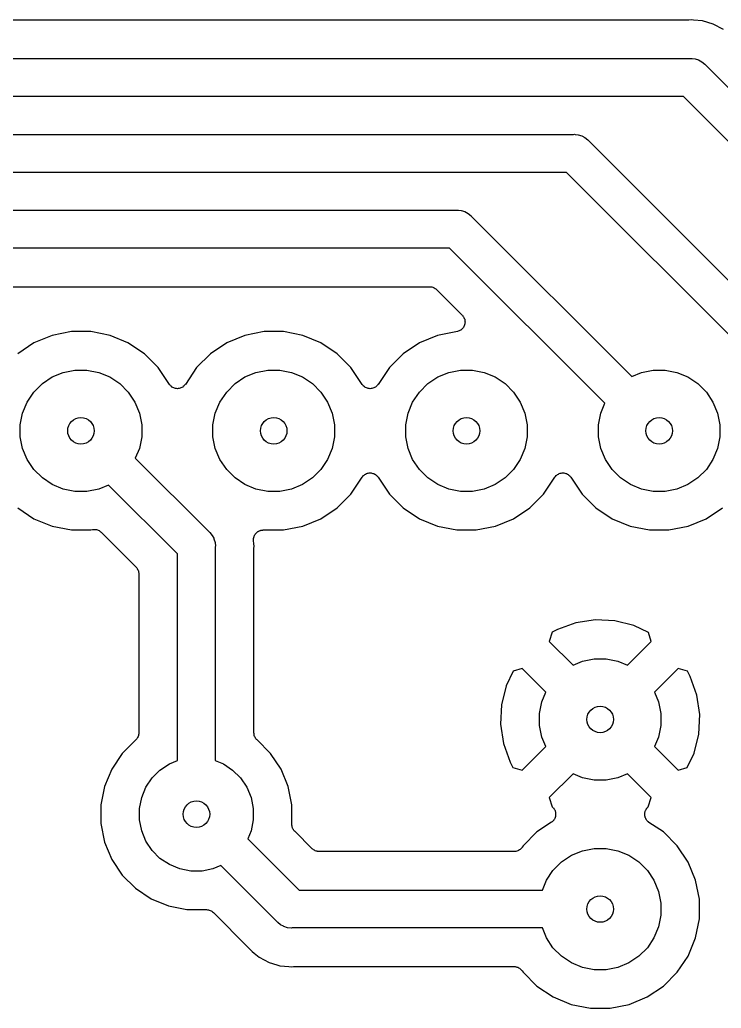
# Model space of a CAD drawing. Extents: x 1.5 to 15, y -8.3 to -3.1.
# Drawn here: x 13.879 to 14.243, y -4.168 to -3.655 of the extents above; entities that cross this region are included whole.
import ezdxf

# ---------------------------------------------------------------- set-up
doc = ezdxf.new("R2010")
doc.units = 0
doc.header["$MEASUREMENT"] = 0
doc.layers.add('BLACK', color=7, linetype='CONTINUOUS')

msp = doc.modelspace()

# ---------------------------------------------------------------- linework, layer by layer
at = {"layer": 'BLACK', "linetype": 'CONTINUOUS'}
for p, q in [((14.2256, -3.6552), (12.601, -3.6552)), ((14.2258, -3.65518), (14.2256, -3.6552)), ((14.226, -3.65518), (14.2258, -3.65518)), ((14.2273, -3.65505), (14.226, -3.65517)), ((14.226, -3.65517), (14.226, -3.65518)), ((14.2285, -3.65517), (14.2273, -3.65505)), ((14.2331, -3.65563), (14.2285, -3.65517)), ((14.2285, -3.65517), (14.2285, -3.65517)), ((14.2387, -3.65733), (14.2331, -3.65563)), ((14.2439, -3.66011), (14.2387, -3.65733)), ((12.5907, -3.6752), (14.2268, -3.6752)), ((14.2268, -3.6752), (14.2273, -3.67515)), ((14.2273, -3.67515), (14.2277, -3.6752)), ((14.2277, -3.6752), (14.2292, -3.67534)), ((14.2292, -3.67534), (14.231, -3.6759)), ((14.231, -3.6759), (14.2328, -3.67682)), ((14.2328, -3.67682), (14.2343, -3.67805)), ((14.2343, -3.67805), (14.2346, -3.67842)), ((14.2346, -3.67842), (14.3964, -3.84022)), ((14.2232, -3.69488), (12.5871, -3.69488)), ((14.3824, -3.85414), (14.2232, -3.69488)), ((12.5709, -3.71457), (14.1662, -3.71457)), ((14.1662, -3.71457), (14.1666, -3.71452)), ((14.1666, -3.71452), (14.1671, -3.71457)), ((14.1671, -3.71457), (14.1686, -3.71471)), ((14.1686, -3.71471), (14.1704, -3.71527)), ((14.1704, -3.71527), (14.1721, -3.71619)), ((14.1721, -3.71619), (14.1736, -3.71742)), ((14.1736, -3.71742), (14.1739, -3.71779)), ((14.1739, -3.71779), (14.2964, -3.84022)), ((14.1626, -3.73425), (12.5673, -3.73425)), ((14.2824, -3.85414), (14.1626, -3.73425)), ((12.4971, -3.75394), (14.1055, -3.75394)), ((14.1055, -3.75394), (14.106, -3.75389)), ((14.106, -3.75389), (14.1065, -3.75394)), ((14.1065, -3.75394), (14.1079, -3.75408)), ((14.1079, -3.75408), (14.1098, -3.75464)), ((14.1098, -3.75464), (14.1115, -3.75556)), ((14.1115, -3.75556), (14.113, -3.75679)), ((14.113, -3.75679), (14.1133, -3.75716)), ((14.1133, -3.75716), (14.1964, -3.84022)), ((14.1019, -3.77362), (12.4935, -3.77362)), ((14.1824, -3.85414), (14.1019, -3.77362)), ((13.4901, -3.79362), (14.0916, -3.79362)), ((14.0916, -3.79362), (14.0916, -3.79362)), ((14.0916, -3.79362), (14.0916, -3.79362)), ((14.0916, -3.79362), (14.0916, -3.79362)), ((14.0916, -3.79362), (14.0916, -3.79362)), ((14.0916, -3.79362), (14.0921, -3.79367)), ((14.0921, -3.79367), (14.0926, -3.79372)), ((14.0926, -3.79372), (14.0926, -3.79373)), ((14.0926, -3.79373), (14.0926, -3.79373)), ((14.0926, -3.79373), (14.0931, -3.79387)), ((14.0931, -3.79387), (14.0935, -3.79401)), ((14.0935, -3.79401), (14.0935, -3.79402)), ((14.0935, -3.79402), (14.0935, -3.79403)), ((14.0935, -3.79403), (14.0939, -3.79425)), ((14.0939, -3.79425), (14.0944, -3.79447)), ((14.0944, -3.79447), (14.0944, -3.79448)), ((14.0944, -3.79448), (14.0944, -3.7945)), ((14.0944, -3.7945), (14.0947, -3.79479)), ((14.0947, -3.79479), (14.0951, -3.79509)), ((14.0951, -3.79509), (14.1084, -3.80841)), ((14.1084, -3.80841), (14.1085, -3.80844)), ((14.1085, -3.80844), (14.1085, -3.80844)), ((14.1085, -3.80844), (14.1085, -3.80844)), ((14.1085, -3.80844), (14.1085, -3.80846)), ((14.1085, -3.80846), (14.1088, -3.80883)), ((14.1088, -3.80883), (14.1091, -3.8092)), ((14.1091, -3.8092), (14.1091, -3.80921)), ((14.1091, -3.80921), (14.1091, -3.80922)), ((14.1091, -3.80922), (14.1093, -3.80965)), ((14.1093, -3.80965), (14.1095, -3.81007)), ((14.1095, -3.81007), (14.1095, -3.81008)), ((14.1095, -3.81008), (14.1095, -3.81009)), ((14.1095, -3.81009), (14.1097, -3.81055)), ((14.1097, -3.81055), (14.1098, -3.811)), ((14.1098, -3.811), (14.1098, -3.81101)), ((14.1098, -3.81101), (14.1098, -3.81102)), ((14.1098, -3.81102), (14.1098, -3.81149)), ((14.1098, -3.81149), (14.1099, -3.81197)), ((14.1099, -3.812), (14.1098, -3.81246)), ((14.1098, -3.81246), (14.1098, -3.81294)), ((14.1099, -3.81197), (14.1099, -3.81199)), ((14.1099, -3.81199), (14.1099, -3.812)), ((13.9056, -3.81691), (13.8956, -3.81889)), ((13.9157, -3.81691), (13.9056, -3.81691)), ((13.9257, -3.81889), (13.9157, -3.81691)), ((14.0056, -3.81691), (13.9956, -3.81889)), ((14.0157, -3.81691), (14.0056, -3.81691)), ((14.0257, -3.81889), (14.0157, -3.81691)), ((14.1059, -3.81685), (14.0956, -3.81889)), ((14.1063, -3.81671), (14.1059, -3.81685)), ((14.1068, -3.81657), (14.1063, -3.81671)), ((14.1072, -3.81634), (14.1068, -3.81656)), ((14.1068, -3.81656), (14.1068, -3.81657)), ((14.1068, -3.81657), (14.1068, -3.81657)), ((14.1076, -3.81612), (14.1072, -3.81634)), ((14.1077, -3.81611), (14.1076, -3.81612)), ((14.108, -3.8158), (14.1077, -3.81611)), ((14.1077, -3.81611), (14.1077, -3.81611)), ((14.1084, -3.8155), (14.108, -3.8158)), ((14.1087, -3.81511), (14.1084, -3.81549)), ((14.1084, -3.81549), (14.1084, -3.8155)), ((14.1084, -3.8155), (14.1084, -3.8155)), ((14.109, -3.81475), (14.1087, -3.81511)), ((14.1093, -3.81431), (14.109, -3.81474)), ((14.109, -3.81474), (14.109, -3.81474)), ((14.109, -3.81474), (14.109, -3.81475)), ((14.1095, -3.8139), (14.1093, -3.81431)), ((14.1096, -3.81342), (14.1095, -3.81388)), ((14.1095, -3.81388), (14.1095, -3.81389)), ((14.1095, -3.81389), (14.1095, -3.8139)), ((14.1098, -3.81297), (14.1096, -3.81342)), ((14.1098, -3.81294), (14.1098, -3.81296)), ((14.1098, -3.81296), (14.1098, -3.81297)), ((13.8956, -3.81889), (13.8862, -3.82277)), ((13.935, -3.82277), (13.9257, -3.81889)), ((13.9956, -3.81889), (13.9862, -3.82277)), ((14.035, -3.82277), (14.0257, -3.81889)), ((14.0956, -3.81889), (14.0862, -3.82277)), ((13.8862, -3.82277), (13.8778, -3.82841)), ((13.9435, -3.82841), (13.935, -3.82277)), ((13.9862, -3.82277), (13.9778, -3.82841)), ((14.0435, -3.82841), (14.035, -3.82277)), ((14.0862, -3.82277), (14.0778, -3.82841)), ((13.9506, -3.83558), (13.9435, -3.82841)), ((13.9778, -3.82841), (13.9706, -3.83558)), ((14.0506, -3.83558), (14.0435, -3.82841)), ((14.0778, -3.82841), (14.0706, -3.83558)), ((13.8957, -3.84049), (13.9014, -3.83812)), ((13.9014, -3.83812), (13.9075, -3.83691)), ((13.9075, -3.83691), (13.9137, -3.83691)), ((13.9137, -3.83691), (13.9198, -3.83812)), ((13.9198, -3.83812), (13.9255, -3.84049)), ((13.9565, -3.84432), (13.9506, -3.83558)), ((13.9706, -3.83558), (13.9648, -3.84432)), ((13.9957, -3.84049), (14.0014, -3.83812)), ((14.0014, -3.83812), (14.0075, -3.83691)), ((14.0075, -3.83691), (14.0137, -3.83691)), ((14.0137, -3.83691), (14.0198, -3.83812)), ((14.0198, -3.83812), (14.0255, -3.84049)), ((14.0565, -3.84432), (14.0506, -3.83558)), ((14.0706, -3.83558), (14.0648, -3.84432)), ((14.0957, -3.84049), (14.1014, -3.83812)), ((14.1014, -3.83812), (14.1075, -3.83691)), ((14.1075, -3.83691), (14.1137, -3.83691)), ((14.1137, -3.83691), (14.1198, -3.83812)), ((14.1198, -3.83812), (14.1255, -3.84049)), ((14.1964, -3.84022), (14.2014, -3.83812)), ((14.2014, -3.83812), (14.2075, -3.83691)), ((14.2075, -3.83691), (14.2137, -3.83691)), ((14.2137, -3.83691), (14.2198, -3.83812)), ((14.2198, -3.83812), (14.2255, -3.84049)), ((13.8906, -3.84394), (13.8957, -3.84049)), ((13.9255, -3.84049), (13.9307, -3.84394)), ((13.9906, -3.84394), (13.9957, -3.84049)), ((14.0255, -3.84049), (14.0307, -3.84394)), ((14.0906, -3.84394), (14.0957, -3.84049)), ((14.1255, -3.84049), (14.1307, -3.84394)), ((14.2255, -3.84049), (14.2307, -3.84394)), ((13.8827, -3.85349), (13.8862, -3.84833)), ((13.8862, -3.84833), (13.8906, -3.84394)), ((13.9307, -3.84394), (13.9351, -3.84833)), ((13.9351, -3.84833), (13.9385, -3.85349)), ((13.9568, -3.84469), (13.9565, -3.84432)), ((13.9571, -3.84506), (13.9568, -3.84469)), ((13.9571, -3.84507), (13.9571, -3.84506)), ((13.9571, -3.84508), (13.9571, -3.84507)), ((13.9575, -3.84538), (13.9571, -3.84508)), ((13.9578, -3.84568), (13.9575, -3.84538)), ((13.9578, -3.84569), (13.9578, -3.84568)), ((13.9578, -3.8457), (13.9578, -3.84569)), ((13.9583, -3.84592), (13.9578, -3.8457)), ((13.9587, -3.84615), (13.9583, -3.84592)), ((13.9587, -3.84616), (13.9587, -3.84615)), ((13.9587, -3.84615), (13.9587, -3.84615)), ((13.9592, -3.8463), (13.9587, -3.84616)), ((13.9596, -3.84644), (13.9592, -3.8463)), ((13.9596, -3.84645), (13.9596, -3.84644)), ((13.9596, -3.84644), (13.9596, -3.84644)), ((13.9601, -3.84649), (13.9596, -3.84645)), ((13.9606, -3.84655), (13.9601, -3.84649)), ((13.9611, -3.8465), (13.9606, -3.84655)), ((13.9606, -3.84655), (13.9606, -3.84654)), ((13.9606, -3.84654), (13.9606, -3.84655)), ((13.9616, -3.84646), (13.9611, -3.8465)), ((13.962, -3.84632), (13.9616, -3.84645)), ((13.9616, -3.84645), (13.9616, -3.84646)), ((13.9616, -3.84646), (13.9616, -3.84646)), ((13.9625, -3.84619), (13.962, -3.84632)), ((13.9629, -3.84595), (13.9625, -3.84618)), ((13.9625, -3.84618), (13.9625, -3.84618)), ((13.9625, -3.84618), (13.9625, -3.84619)), ((13.9634, -3.84574), (13.9629, -3.84595)), ((13.9637, -3.84543), (13.9634, -3.84572)), ((13.9634, -3.84572), (13.9634, -3.84573)), ((13.9634, -3.84573), (13.9634, -3.84574)), ((13.9641, -3.84513), (13.9637, -3.84543)), ((13.9644, -3.84475), (13.9641, -3.84511)), ((13.9641, -3.84511), (13.9641, -3.84512)), ((13.9641, -3.84512), (13.9641, -3.84513)), ((13.9647, -3.84438), (13.9644, -3.84475)), ((13.9648, -3.84436), (13.9647, -3.84438)), ((13.9648, -3.84432), (13.9648, -3.84436)), ((13.9648, -3.84436), (13.9648, -3.84436)), ((13.9648, -3.84436), (13.9648, -3.84436)), ((13.9827, -3.85349), (13.9862, -3.84833)), ((13.9862, -3.84833), (13.9906, -3.84394)), ((14.0307, -3.84394), (14.0351, -3.84833)), ((14.0351, -3.84833), (14.0385, -3.85349)), ((14.0568, -3.84469), (14.0565, -3.84432)), ((14.0571, -3.84506), (14.0568, -3.84469)), ((14.0571, -3.84507), (14.0571, -3.84506)), ((14.0571, -3.84508), (14.0571, -3.84507)), ((14.0575, -3.84538), (14.0571, -3.84508)), ((14.0578, -3.84568), (14.0575, -3.84538)), ((14.0578, -3.84569), (14.0578, -3.84568)), ((14.0578, -3.8457), (14.0578, -3.84569)), ((14.0583, -3.84592), (14.0578, -3.8457)), ((14.0587, -3.84615), (14.0583, -3.84592)), ((14.0587, -3.84616), (14.0587, -3.84615)), ((14.0587, -3.84615), (14.0587, -3.84615)), ((14.0592, -3.8463), (14.0587, -3.84616)), ((14.0596, -3.84644), (14.0592, -3.8463)), ((14.0596, -3.84645), (14.0596, -3.84644)), ((14.0596, -3.84644), (14.0596, -3.84644)), ((14.0601, -3.84649), (14.0596, -3.84645)), ((14.0606, -3.84655), (14.0601, -3.84649)), ((14.0611, -3.8465), (14.0606, -3.84655)), ((14.0606, -3.84655), (14.0606, -3.84654)), ((14.0606, -3.84654), (14.0606, -3.84655)), ((14.0616, -3.84646), (14.0611, -3.8465)), ((14.062, -3.84632), (14.0616, -3.84645)), ((14.0616, -3.84645), (14.0616, -3.84646)), ((14.0616, -3.84646), (14.0616, -3.84646)), ((14.0625, -3.84619), (14.062, -3.84632)), ((14.0629, -3.84595), (14.0625, -3.84618)), ((14.0625, -3.84618), (14.0625, -3.84618)), ((14.0625, -3.84618), (14.0625, -3.84619)), ((14.0634, -3.84574), (14.0629, -3.84595)), ((14.0637, -3.84543), (14.0634, -3.84572)), ((14.0634, -3.84572), (14.0634, -3.84573)), ((14.0634, -3.84573), (14.0634, -3.84574)), ((14.0641, -3.84513), (14.0637, -3.84543)), ((14.0644, -3.84475), (14.0641, -3.84511)), ((14.0641, -3.84511), (14.0641, -3.84512)), ((14.0641, -3.84512), (14.0641, -3.84513)), ((14.0647, -3.84438), (14.0644, -3.84475)), ((14.0648, -3.84436), (14.0647, -3.84438)), ((14.0648, -3.84432), (14.0648, -3.84436)), ((14.0648, -3.84436), (14.0648, -3.84436)), ((14.0648, -3.84436), (14.0648, -3.84436)), ((14.0827, -3.85349), (14.0862, -3.84833)), ((14.0862, -3.84833), (14.0906, -3.84394)), ((14.1307, -3.84394), (14.1351, -3.84833)), ((14.1351, -3.84833), (14.1385, -3.85349)), ((14.2307, -3.84394), (14.2351, -3.84833)), ((14.2351, -3.84833), (14.2385, -3.85349)), ((13.8803, -3.85922), (13.8827, -3.85349)), ((13.9385, -3.85349), (13.9409, -3.85922)), ((13.9803, -3.85922), (13.9827, -3.85349)), ((14.0385, -3.85349), (14.0409, -3.85922)), ((14.0803, -3.85922), (14.0827, -3.85349)), ((14.1385, -3.85349), (14.1409, -3.85922)), ((14.2385, -3.85349), (14.2409, -3.85922)), ((14.1803, -3.85922), (14.1824, -3.85414)), ((13.8791, -3.8653), (13.8803, -3.85922)), ((13.9409, -3.85922), (13.9421, -3.8653)), ((13.9791, -3.8653), (13.9803, -3.85922)), ((14.0409, -3.85922), (14.0421, -3.8653)), ((14.0791, -3.8653), (14.0803, -3.85922)), ((14.1409, -3.85922), (14.1421, -3.8653)), ((14.1791, -3.8653), (14.1803, -3.85922)), ((14.2409, -3.85922), (14.2421, -3.8653)), ((13.8791, -3.87151), (13.8791, -3.8653)), ((13.9421, -3.8653), (13.9421, -3.87151)), ((13.9791, -3.87151), (13.9791, -3.8653)), ((14.0421, -3.8653), (14.0421, -3.87151)), ((14.0791, -3.87151), (14.0791, -3.8653)), ((14.1421, -3.8653), (14.1421, -3.87151)), ((14.1791, -3.87151), (14.1791, -3.8653)), ((14.2421, -3.8653), (14.2421, -3.87151)), ((13.8803, -3.87759), (13.8791, -3.87151)), ((13.9421, -3.87151), (13.9409, -3.87759)), ((13.9803, -3.87759), (13.9791, -3.87151)), ((14.0421, -3.87151), (14.0409, -3.87759)), ((14.0803, -3.87759), (14.0791, -3.87151)), ((14.1421, -3.87151), (14.1409, -3.87759)), ((14.1803, -3.87759), (14.1791, -3.87151)), ((14.2421, -3.87151), (14.2409, -3.87759)), ((13.8827, -3.88332), (13.8803, -3.87759)), ((13.9409, -3.87759), (13.9388, -3.88267)), ((13.9827, -3.88332), (13.9803, -3.87759)), ((14.0409, -3.87759), (14.0385, -3.88332)), ((14.0827, -3.88332), (14.0803, -3.87759)), ((14.1409, -3.87759), (14.1385, -3.88332)), ((14.1827, -3.88332), (14.1803, -3.87759)), ((14.2409, -3.87759), (14.2385, -3.88332)), ((13.8862, -3.88848), (13.8827, -3.88332)), ((13.9388, -3.88267), (13.9771, -3.92095)), ((13.9862, -3.88848), (13.9827, -3.88332)), ((14.0385, -3.88332), (14.0351, -3.88848)), ((14.0862, -3.88848), (14.0827, -3.88332)), ((14.1385, -3.88332), (14.1351, -3.88848)), ((14.1862, -3.88848), (14.1827, -3.88332)), ((14.2385, -3.88332), (14.2351, -3.88848)), ((13.8906, -3.89287), (13.8862, -3.88848)), ((13.9906, -3.89287), (13.9862, -3.88848)), ((14.0351, -3.88848), (14.0307, -3.89287)), ((14.0906, -3.89287), (14.0862, -3.88848)), ((14.1351, -3.88848), (14.1307, -3.89287)), ((14.1906, -3.89287), (14.1862, -3.88848)), ((14.2351, -3.88848), (14.2307, -3.89287)), ((13.8957, -3.89632), (13.8906, -3.89287)), ((13.9957, -3.89632), (13.9906, -3.89287)), ((14.0307, -3.89287), (14.0255, -3.89632)), ((14.0506, -3.90123), (14.0565, -3.89249)), ((14.0565, -3.89243), (14.0568, -3.89206)), ((14.0565, -3.89245), (14.0565, -3.89243)), ((14.0565, -3.89249), (14.0565, -3.89245)), ((14.0565, -3.89245), (14.0565, -3.89245)), ((14.0565, -3.89245), (14.0565, -3.89245)), ((14.0568, -3.89206), (14.0571, -3.8917)), ((14.0571, -3.89168), (14.0575, -3.89139)), ((14.0571, -3.89169), (14.0571, -3.89168)), ((14.0571, -3.8917), (14.0571, -3.89169)), ((14.0575, -3.89139), (14.0579, -3.89109)), ((14.0579, -3.89107), (14.0583, -3.89085)), ((14.0579, -3.89108), (14.0579, -3.89107)), ((14.0579, -3.89109), (14.0579, -3.89108)), ((14.0583, -3.89085), (14.0587, -3.89063)), ((14.0587, -3.89063), (14.0588, -3.89063)), ((14.0588, -3.89062), (14.0592, -3.89049)), ((14.0588, -3.89063), (14.0588, -3.89062)), ((14.0592, -3.89049), (14.0597, -3.89036)), ((14.0597, -3.89035), (14.0602, -3.89031)), ((14.0597, -3.89036), (14.0597, -3.89035)), ((14.0597, -3.89036), (14.0597, -3.89036)), ((14.0602, -3.89031), (14.0607, -3.89027)), ((14.0607, -3.89027), (14.0607, -3.89027)), ((14.0607, -3.89027), (14.0607, -3.89027)), ((14.0607, -3.89027), (14.0612, -3.89032)), ((14.0612, -3.89032), (14.0616, -3.89036)), ((14.0616, -3.89036), (14.0616, -3.89037)), ((14.0616, -3.89037), (14.0616, -3.89037)), ((14.0616, -3.89037), (14.0621, -3.89051)), ((14.0621, -3.89051), (14.0626, -3.89065)), ((14.0626, -3.89065), (14.0626, -3.89066)), ((14.0626, -3.89066), (14.0626, -3.89066)), ((14.0626, -3.89066), (14.063, -3.89089)), ((14.063, -3.89089), (14.0634, -3.89111)), ((14.0634, -3.89111), (14.0634, -3.89112)), ((14.0634, -3.89112), (14.0634, -3.89113)), ((14.0634, -3.89113), (14.0638, -3.89144)), ((14.0638, -3.89144), (14.0642, -3.89173)), ((14.0642, -3.89173), (14.0642, -3.89174)), ((14.0642, -3.89174), (14.0642, -3.89175)), ((14.0642, -3.89175), (14.0645, -3.89212)), ((14.0645, -3.89212), (14.0648, -3.89249)), ((14.0648, -3.89249), (14.0706, -3.90123)), ((14.0957, -3.89632), (14.0906, -3.89287)), ((14.1307, -3.89287), (14.1255, -3.89632)), ((14.1506, -3.90123), (14.1565, -3.89249)), ((14.1565, -3.89243), (14.1568, -3.89206)), ((14.1565, -3.89245), (14.1565, -3.89243)), ((14.1565, -3.89249), (14.1565, -3.89245)), ((14.1565, -3.89245), (14.1565, -3.89245)), ((14.1565, -3.89245), (14.1565, -3.89245)), ((14.1568, -3.89206), (14.1571, -3.8917)), ((14.1571, -3.89168), (14.1575, -3.89139)), ((14.1571, -3.89169), (14.1571, -3.89168)), ((14.1571, -3.8917), (14.1571, -3.89169)), ((14.1575, -3.89139), (14.1579, -3.89109)), ((14.1579, -3.89107), (14.1583, -3.89085)), ((14.1579, -3.89108), (14.1579, -3.89107)), ((14.1579, -3.89109), (14.1579, -3.89108)), ((14.1583, -3.89085), (14.1587, -3.89063)), ((14.1587, -3.89063), (14.1588, -3.89063)), ((14.1588, -3.89062), (14.1592, -3.89049)), ((14.1588, -3.89063), (14.1588, -3.89062)), ((14.1592, -3.89049), (14.1597, -3.89036)), ((14.1597, -3.89035), (14.1602, -3.89031)), ((14.1597, -3.89036), (14.1597, -3.89035)), ((14.1597, -3.89036), (14.1597, -3.89036)), ((14.1602, -3.89031), (14.1607, -3.89027)), ((14.1607, -3.89027), (14.1607, -3.89027)), ((14.1607, -3.89027), (14.1607, -3.89027)), ((14.1607, -3.89027), (14.1612, -3.89032)), ((14.1612, -3.89032), (14.1616, -3.89036)), ((14.1616, -3.89036), (14.1616, -3.89037)), ((14.1616, -3.89037), (14.1616, -3.89037)), ((14.1616, -3.89037), (14.1621, -3.89051)), ((14.1621, -3.89051), (14.1626, -3.89065)), ((14.1626, -3.89065), (14.1626, -3.89066)), ((14.1626, -3.89066), (14.1626, -3.89066)), ((14.1626, -3.89066), (14.163, -3.89089)), ((14.163, -3.89089), (14.1634, -3.89111)), ((14.1634, -3.89111), (14.1634, -3.89112)), ((14.1634, -3.89112), (14.1634, -3.89113)), ((14.1634, -3.89113), (14.1638, -3.89144)), ((14.1638, -3.89144), (14.1642, -3.89173)), ((14.1642, -3.89173), (14.1642, -3.89174)), ((14.1642, -3.89174), (14.1642, -3.89175)), ((14.1642, -3.89175), (14.1645, -3.89212)), ((14.1645, -3.89212), (14.1648, -3.89249)), ((14.1648, -3.89249), (14.1706, -3.90123)), ((14.1957, -3.89632), (14.1906, -3.89287)), ((14.2307, -3.89287), (14.2255, -3.89632)), ((13.9014, -3.89869), (13.8957, -3.89632)), ((13.9075, -3.8999), (13.9014, -3.89869)), ((13.9198, -3.89869), (13.9137, -3.8999)), ((13.9249, -3.89659), (13.9198, -3.89869)), ((13.9606, -3.93232), (13.9249, -3.89659)), ((14.0014, -3.89869), (13.9957, -3.89632)), ((14.0075, -3.8999), (14.0014, -3.89869)), ((14.0198, -3.89869), (14.0137, -3.8999)), ((14.0255, -3.89632), (14.0198, -3.89869)), ((14.1014, -3.89869), (14.0957, -3.89632)), ((14.1075, -3.8999), (14.1014, -3.89869)), ((14.1198, -3.89869), (14.1137, -3.8999)), ((14.1255, -3.89632), (14.1198, -3.89869)), ((14.2014, -3.89869), (14.1957, -3.89632)), ((14.2075, -3.8999), (14.2014, -3.89869)), ((14.2198, -3.89869), (14.2137, -3.8999)), ((14.2255, -3.89632), (14.2198, -3.89869)), ((13.9137, -3.8999), (13.9075, -3.8999)), ((14.0137, -3.8999), (14.0075, -3.8999)), ((14.0435, -3.90841), (14.0506, -3.90123)), ((14.0706, -3.90123), (14.0778, -3.90841)), ((14.1137, -3.8999), (14.1075, -3.8999)), ((14.1435, -3.90841), (14.1506, -3.90123)), ((14.1706, -3.90123), (14.1778, -3.90841)), ((14.2137, -3.8999), (14.2075, -3.8999)), ((13.8778, -3.90841), (13.8862, -3.91404)), ((14.035, -3.91404), (14.0435, -3.90841)), ((14.0778, -3.90841), (14.0862, -3.91404)), ((14.135, -3.91404), (14.1435, -3.90841)), ((14.1778, -3.90841), (14.1862, -3.91404)), ((14.235, -3.91404), (14.2435, -3.90841)), ((13.8862, -3.91404), (13.8956, -3.91792)), ((14.0257, -3.91792), (14.035, -3.91404)), ((14.0862, -3.91404), (14.0956, -3.91792)), ((14.1257, -3.91792), (14.135, -3.91404)), ((14.1862, -3.91404), (14.1956, -3.91792)), ((14.2257, -3.91792), (14.235, -3.91404)), ((13.8956, -3.91792), (13.9056, -3.9199)), ((13.9056, -3.9199), (13.9157, -3.9199)), ((13.9157, -3.9199), (13.9166, -3.91972)), ((13.9166, -3.91972), (13.9167, -3.91971)), ((13.9166, -3.91972), (13.9166, -3.91972)), ((13.9166, -3.91972), (13.9166, -3.91972)), ((13.9166, -3.91972), (13.9166, -3.91972)), ((13.9167, -3.91971), (13.9171, -3.91967)), ((13.9171, -3.91967), (13.9176, -3.91963)), ((13.9176, -3.91963), (13.9176, -3.91963)), ((13.9176, -3.91963), (13.9176, -3.91963)), ((13.9176, -3.91963), (13.9181, -3.91968)), ((13.9181, -3.91968), (13.9186, -3.91973)), ((13.9186, -3.91973), (13.9186, -3.91973)), ((13.9186, -3.91973), (13.9186, -3.91973)), ((13.9186, -3.91973), (13.9191, -3.91988)), ((13.9191, -3.91988), (13.9195, -3.92001)), ((13.9195, -3.92001), (13.9195, -3.92002)), ((13.9195, -3.92002), (13.9195, -3.92003)), ((13.9195, -3.92003), (13.92, -3.92025)), ((14.0032, -3.92028), (14.0035, -3.9202)), ((14.0035, -3.9202), (14.0037, -3.92011)), ((14.0037, -3.92011), (14.004, -3.92006)), ((14.004, -3.92006), (14.0042, -3.92)), ((14.0042, -3.92), (14.0044, -3.91997)), ((14.0044, -3.91997), (14.0047, -3.91992)), ((14.0047, -3.91992), (14.0049, -3.91992)), ((14.0049, -3.91992), (14.0052, -3.9199)), ((14.0052, -3.9199), (14.0157, -3.9199)), ((14.0157, -3.9199), (14.0257, -3.91792)), ((14.0956, -3.91792), (14.1056, -3.9199)), ((14.1056, -3.9199), (14.1157, -3.9199)), ((14.1157, -3.9199), (14.1257, -3.91792)), ((14.1956, -3.91792), (14.2056, -3.9199)), ((14.2056, -3.9199), (14.2157, -3.9199)), ((14.2157, -3.9199), (14.2257, -3.91792)), ((13.92, -3.92025), (13.9204, -3.92047)), ((13.9204, -3.92047), (13.9204, -3.92049)), ((13.9204, -3.92049), (13.9204, -3.9205)), ((13.9204, -3.9205), (13.9208, -3.9208)), ((13.9208, -3.9208), (13.9211, -3.92109)), ((13.9211, -3.92109), (13.9392, -3.93914)), ((13.9771, -3.92095), (13.9775, -3.92125)), ((13.9775, -3.92125), (13.9787, -3.92275)), ((13.9787, -3.92275), (13.9795, -3.92419)), ((13.9795, -3.92419), (13.9796, -3.92446)), ((13.9796, -3.92446), (13.9802, -3.92632)), ((14.0002, -3.92412), (14.0003, -3.9239)), ((14.0002, -3.92435), (14.0002, -3.92412)), ((14.0002, -3.92461), (14.0002, -3.92435)), ((14.0002, -3.92487), (14.0002, -3.92461)), ((14.0002, -3.92509), (14.0002, -3.92487)), ((14.0002, -3.92532), (14.0002, -3.92509)), ((14.0002, -3.92539), (14.0002, -3.92532)), ((14.0003, -3.92365), (14.0004, -3.92339)), ((14.0003, -3.9239), (14.0003, -3.92365)), ((14.0004, -3.92339), (14.0005, -3.92318)), ((14.0005, -3.92296), (14.0007, -3.92273)), ((14.0005, -3.92318), (14.0005, -3.92296)), ((14.0007, -3.92273), (14.0008, -3.92249)), ((14.0008, -3.92249), (14.0009, -3.92231)), ((14.0009, -3.92231), (14.001, -3.92211)), ((14.001, -3.92211), (14.0012, -3.9219)), ((14.0012, -3.9219), (14.0013, -3.92169)), ((14.0013, -3.92169), (14.0015, -3.92153)), ((14.0015, -3.92153), (14.0016, -3.92135)), ((14.0016, -3.92135), (14.0018, -3.92119)), ((14.0018, -3.92119), (14.002, -3.92101)), ((14.002, -3.92101), (14.0022, -3.92088)), ((14.0022, -3.92088), (14.0024, -3.92074)), ((14.0024, -3.92074), (14.0026, -3.92061)), ((14.0026, -3.92061), (14.0028, -3.92047)), ((14.0028, -3.92047), (14.003, -3.92039)), ((14.003, -3.92039), (14.0032, -3.92028)), ((13.9802, -3.92632), (13.9804, -3.92825)), ((13.9804, -3.92825), (13.9803, -3.92873)), ((13.9803, -3.92873), (13.9803, -4.03958)), ((14.0003, -3.92702), (14.0002, -3.92539)), ((14.0003, -3.92703), (14.0003, -3.92702)), ((14.0005, -3.92825), (14.0003, -3.92703)), ((14.0003, -3.92947), (14.0005, -3.92825)), ((14.0003, -3.92968), (14.0003, -3.92947)), ((14.0003, -3.92989), (14.0003, -3.92968)), ((14.0003, -3.92996), (14.0003, -3.92989)), ((14.0003, -4.02519), (14.0003, -3.92996)), ((13.9606, -4.03958), (13.9606, -3.93232)), ((13.9392, -3.93914), (13.9392, -3.93916)), ((13.9392, -3.93916), (13.9392, -3.93916)), ((13.9392, -3.93916), (13.9392, -3.93916)), ((13.9392, -3.93916), (13.9392, -3.93919)), ((13.9392, -3.93919), (13.9395, -3.93956)), ((13.9395, -3.93956), (13.9398, -3.93991)), ((13.9398, -3.93991), (13.9398, -3.93994)), ((13.9398, -3.93994), (13.9398, -3.93996)), ((13.9398, -3.93996), (13.94, -3.94037)), ((13.94, -3.94037), (13.9403, -3.94077)), ((13.9403, -3.94077), (13.9403, -3.9408)), ((13.9403, -3.9408), (13.9403, -3.94082)), ((13.9403, -3.94082), (13.9404, -3.94127)), ((13.9404, -3.94127), (13.9405, -3.94171)), ((13.9405, -3.94171), (13.9405, -3.94174)), ((13.9405, -3.94174), (13.9405, -3.94176)), ((13.9405, -3.94176), (13.9406, -3.94222)), ((13.9406, -3.94222), (13.9406, -3.94268)), ((13.9406, -3.94268), (13.9406, -4.02519)), ((14.1578, -3.97151), (14.155, -3.97298)), ((14.1674, -3.96805), (14.1578, -3.97151)), ((14.1775, -3.96656), (14.1674, -3.96805)), ((14.1876, -3.96706), (14.1775, -3.96656)), ((14.1974, -3.96953), (14.1876, -3.96706)), ((14.205, -3.97312), (14.1974, -3.96953)), ((14.155, -3.97298), (14.1536, -3.97773)), ((14.2064, -3.97773), (14.205, -3.97312)), ((14.1536, -3.97773), (14.1659, -3.99)), ((14.1941, -3.99), (14.2064, -3.97773)), ((14.1708, -3.98796), (14.1769, -3.98675)), ((14.1769, -3.98675), (14.1831, -3.98675)), ((14.1831, -3.98675), (14.1892, -3.98796)), ((14.1395, -3.99187), (14.1349, -3.99322)), ((14.1518, -4.00414), (14.1395, -3.99187)), ((14.1659, -3.99), (14.1708, -3.98796)), ((14.1892, -3.98796), (14.1941, -3.99)), ((14.2205, -3.99187), (14.2082, -4.00414)), ((14.2253, -3.99326), (14.2205, -3.99187)), ((14.1349, -3.99322), (14.1313, -4.00081)), ((14.2267, -3.99602), (14.2253, -3.99326)), ((14.2302, -4.00568), (14.2267, -3.99602)), ((14.1313, -4.00081), (14.1288, -4.01065)), ((14.1497, -4.00906), (14.1518, -4.00414)), ((14.2082, -4.00414), (14.2103, -4.00906)), ((14.2317, -4.01572), (14.2302, -4.00568)), ((14.1288, -4.01065), (14.1283, -4.02078)), ((14.1485, -4.01515), (14.1497, -4.00906)), ((14.2103, -4.00906), (14.2115, -4.01515)), ((14.1485, -4.02135), (14.1485, -4.01515)), ((14.2115, -4.01515), (14.2115, -4.02135)), ((14.2312, -4.02585), (14.2317, -4.01572)), ((14.1283, -4.02078), (14.1298, -4.03081)), ((14.1497, -4.02744), (14.1485, -4.02135)), ((14.2115, -4.02135), (14.2103, -4.02744)), ((13.94, -4.02756), (13.9398, -4.02797)), ((13.9398, -4.02797), (13.9398, -4.02799)), ((13.9398, -4.02799), (13.9398, -4.02801)), ((13.9402, -4.02716), (13.94, -4.02756)), ((13.9404, -4.02667), (13.9402, -4.02711)), ((13.9402, -4.02711), (13.9402, -4.02713)), ((13.9402, -4.02713), (13.9402, -4.02716)), ((13.9405, -4.02623), (13.9404, -4.02667)), ((13.9406, -4.02572), (13.9405, -4.02618)), ((13.9405, -4.02618), (13.9405, -4.0262)), ((13.9405, -4.0262), (13.9405, -4.02623)), ((13.9406, -4.02519), (13.9406, -4.02521)), ((13.9406, -4.02521), (13.9406, -4.02521)), ((13.9406, -4.02521), (13.9406, -4.02521)), ((13.9406, -4.02521), (13.9406, -4.02526)), ((13.9406, -4.02526), (13.9406, -4.02572)), ((14.0004, -4.02565), (14.0003, -4.02519)), ((14.0004, -4.02611), (14.0004, -4.02565)), ((14.0004, -4.02613), (14.0004, -4.02611)), ((14.0004, -4.02616), (14.0004, -4.02613)), ((14.0005, -4.0266), (14.0004, -4.02616)), ((14.0007, -4.02705), (14.0005, -4.0266)), ((14.0007, -4.02707), (14.0007, -4.02705)), ((14.0007, -4.02709), (14.0007, -4.02707)), ((14.0009, -4.0275), (14.0007, -4.02709)), ((14.0011, -4.02791), (14.0009, -4.0275)), ((14.0011, -4.02793), (14.0011, -4.02791)), ((14.0012, -4.02796), (14.0011, -4.02793)), ((14.0014, -4.02831), (14.0012, -4.02796)), ((14.1518, -4.03235), (14.1497, -4.02744)), ((14.2103, -4.02744), (14.2082, -4.03235)), ((14.2287, -4.03569), (14.2312, -4.02585)), ((13.9392, -4.02873), (13.932, -4.03589)), ((13.9395, -4.02837), (13.9392, -4.02873)), ((13.9398, -4.02801), (13.9395, -4.02837)), ((14.0017, -4.02868), (14.0014, -4.02831)), ((14.0018, -4.02871), (14.0017, -4.02868)), ((14.0018, -4.02873), (14.0018, -4.02871)), ((14.0018, -4.02871), (14.0018, -4.02871)), ((14.0018, -4.02871), (14.0018, -4.02871)), ((14.0089, -4.03589), (14.0018, -4.02873)), ((14.1298, -4.03081), (14.1333, -4.04048)), ((14.1395, -4.04463), (14.1518, -4.03235)), ((14.2082, -4.03235), (14.2205, -4.04463)), ((13.932, -4.03589), (13.9266, -4.044)), ((14.0144, -4.044), (14.0089, -4.03589)), ((14.2251, -4.04328), (14.2287, -4.03569)), ((13.9516, -4.04453), (13.9565, -4.04129)), ((13.9565, -4.04129), (13.9606, -4.03958)), ((13.9803, -4.03958), (13.9845, -4.04129)), ((13.9845, -4.04129), (13.9893, -4.04453)), ((14.1333, -4.04048), (14.1347, -4.04323)), ((14.1347, -4.04323), (14.1395, -4.04463)), ((14.2205, -4.04463), (14.2251, -4.04328)), ((13.9266, -4.044), (13.9228, -4.05301)), ((13.9475, -4.04864), (13.9516, -4.04453)), ((13.9893, -4.04453), (13.9934, -4.04864)), ((14.0181, -4.05301), (14.0144, -4.044)), ((14.1659, -4.0465), (14.1536, -4.05877)), ((14.1708, -4.04853), (14.1659, -4.0465)), ((14.1941, -4.0465), (14.1892, -4.04853)), ((14.2064, -4.05877), (14.1941, -4.0465)), ((13.9228, -4.05301), (13.9209, -4.06258)), ((13.9421, -4.05885), (13.9443, -4.05347)), ((13.9443, -4.05347), (13.9475, -4.04864)), ((13.9934, -4.04864), (13.9966, -4.05347)), ((13.9966, -4.05347), (13.9989, -4.05885)), ((14.02, -4.06258), (14.0181, -4.05301)), ((14.1769, -4.04974), (14.1708, -4.04853)), ((14.1831, -4.04974), (14.1769, -4.04974)), ((14.1892, -4.04853), (14.1831, -4.04974)), ((14.1536, -4.05877), (14.155, -4.06354)), ((14.2049, -4.06364), (14.2064, -4.05877)), ((13.9209, -4.06258), (13.9209, -4.07234)), ((13.9409, -4.06455), (13.9421, -4.05885)), ((13.9989, -4.05885), (14, -4.06455)), ((14.02, -4.07271), (14.02, -4.06258)), ((14.155, -4.06354), (14.1552, -4.06374)), ((14.1552, -4.06374), (14.1555, -4.06397)), ((14.2046, -4.06396), (14.2048, -4.06381)), ((14.2048, -4.06381), (14.2049, -4.06364)), ((14.2049, -4.06364), (14.2049, -4.06364)), ((13.9409, -4.07037), (13.9409, -4.06455)), ((14, -4.06455), (14, -4.07037)), ((14.1555, -4.06397), (14.1556, -4.06407)), ((14.1556, -4.06407), (14.1557, -4.06416)), ((14.1557, -4.06416), (14.1559, -4.06445)), ((14.1559, -4.06445), (14.1561, -4.06472)), ((14.1561, -4.06472), (14.1562, -4.06484)), ((14.1562, -4.06484), (14.1563, -4.06495)), ((14.1563, -4.06495), (14.1564, -4.06527)), ((14.1564, -4.06527), (14.1566, -4.06559)), ((14.1566, -4.06559), (14.1566, -4.06572)), ((14.1566, -4.06572), (14.1567, -4.06584)), ((14.1567, -4.06584), (14.1568, -4.06618)), ((14.1568, -4.06873), (14.1567, -4.06906)), ((14.1568, -4.06618), (14.1569, -4.06652)), ((14.1569, -4.06811), (14.1568, -4.06847)), ((14.1568, -4.06847), (14.1568, -4.06859)), ((14.1568, -4.06859), (14.1568, -4.06873)), ((14.1569, -4.06652), (14.1569, -4.06666)), ((14.1569, -4.06666), (14.1569, -4.06679)), ((14.1569, -4.06679), (14.1569, -4.06714)), ((14.1569, -4.06714), (14.1569, -4.0675)), ((14.1569, -4.0675), (14.1569, -4.06763)), ((14.1569, -4.06763), (14.1569, -4.06776)), ((14.1569, -4.06776), (14.1569, -4.06811)), ((14.2031, -4.067), (14.2032, -4.06675)), ((14.2031, -4.06723), (14.2031, -4.067)), ((14.2031, -4.06746), (14.2031, -4.06723)), ((14.2031, -4.06772), (14.2031, -4.06746)), ((14.2031, -4.06798), (14.2031, -4.06772)), ((14.2032, -4.0682), (14.2031, -4.06798)), ((14.2032, -4.06649), (14.2033, -4.06627)), ((14.2032, -4.06675), (14.2032, -4.06649)), ((14.2032, -4.06844), (14.2032, -4.0682)), ((14.2033, -4.06868), (14.2032, -4.06844)), ((14.2033, -4.06604), (14.2034, -4.06581)), ((14.2033, -4.06627), (14.2033, -4.06604)), ((14.2033, -4.06893), (14.2033, -4.06868)), ((14.2034, -4.06915), (14.2033, -4.06893)), ((14.2034, -4.06581), (14.2035, -4.06556)), ((14.2035, -4.06556), (14.2036, -4.06536)), ((14.2036, -4.06536), (14.2037, -4.06514)), ((14.2037, -4.06514), (14.2039, -4.06493)), ((14.2039, -4.06493), (14.204, -4.06471)), ((14.204, -4.06471), (14.2041, -4.06453)), ((14.2041, -4.06453), (14.2043, -4.06433)), ((14.2043, -4.06433), (14.2044, -4.06415)), ((14.2044, -4.06415), (14.2046, -4.06396)), ((13.9209, -4.07234), (13.9228, -4.08191)), ((13.9421, -4.07607), (13.9409, -4.07037)), ((14, -4.07037), (13.9989, -4.07607)), ((14.02, -4.07317), (14.02, -4.07271)), ((14.0201, -4.07363), (14.02, -4.07317)), ((14.0201, -4.07366), (14.0201, -4.07363)), ((14.0201, -4.07368), (14.0201, -4.07366)), ((14.0202, -4.07413), (14.0201, -4.07368)), ((14.0204, -4.07457), (14.0202, -4.07413)), ((14.1547, -4.07163), (14.1472, -4.07667)), ((14.155, -4.07141), (14.1547, -4.07163)), ((14.1553, -4.0712), (14.155, -4.07141)), ((14.1554, -4.0711), (14.1553, -4.0712)), ((14.1555, -4.07101), (14.1554, -4.0711)), ((14.1557, -4.07074), (14.1555, -4.07101)), ((14.1559, -4.07048), (14.1557, -4.07074)), ((14.156, -4.07036), (14.1559, -4.07048)), ((14.1561, -4.07026), (14.156, -4.07036)), ((14.1563, -4.06995), (14.1561, -4.07026)), ((14.1564, -4.06964), (14.1563, -4.06995)), ((14.1565, -4.06952), (14.1564, -4.06964)), ((14.1566, -4.0694), (14.1565, -4.06952)), ((14.1567, -4.06906), (14.1566, -4.0694)), ((14.2035, -4.06937), (14.2034, -4.06915)), ((14.2036, -4.0696), (14.2035, -4.06937)), ((14.2037, -4.06984), (14.2036, -4.0696)), ((14.2038, -4.07003), (14.2037, -4.06984)), ((14.2039, -4.07024), (14.2038, -4.07003)), ((14.2041, -4.07044), (14.2039, -4.07024)), ((14.2042, -4.07065), (14.2041, -4.07044)), ((14.2044, -4.07082), (14.2042, -4.07065)), ((14.2045, -4.071), (14.2044, -4.07082)), ((14.2047, -4.07117), (14.2045, -4.071)), ((14.2049, -4.07135), (14.2047, -4.07117)), ((14.2051, -4.07148), (14.2049, -4.07135)), ((14.2053, -4.07163), (14.2051, -4.07148)), ((14.2053, -4.07167), (14.2053, -4.07163)), ((14.2128, -4.07667), (14.2053, -4.07167)), ((13.9443, -4.08145), (13.9421, -4.07607)), ((13.9989, -4.07607), (13.9971, -4.08022)), ((14.0204, -4.07459), (14.0204, -4.07457)), ((14.0204, -4.07462), (14.0204, -4.07459)), ((14.0206, -4.07503), (14.0204, -4.07462)), ((14.0208, -4.07544), (14.0206, -4.07503)), ((14.0208, -4.07546), (14.0208, -4.07544)), ((14.0208, -4.07548), (14.0208, -4.07546)), ((14.0211, -4.07584), (14.0208, -4.07548)), ((14.0214, -4.0762), (14.0211, -4.07584)), ((14.0215, -4.07624), (14.0214, -4.0762)), ((14.0215, -4.07625), (14.0215, -4.07624)), ((14.0215, -4.07624), (14.0215, -4.07624)), ((14.0215, -4.07624), (14.0215, -4.07624)), ((14.0306, -4.08537), (14.0215, -4.07625)), ((14.1472, -4.07667), (14.14, -4.08385)), ((14.22, -4.08385), (14.2128, -4.07667)), ((13.9228, -4.08191), (13.9266, -4.09092)), ((13.9475, -4.08628), (13.9443, -4.08145)), ((13.9971, -4.08022), (14.0238, -4.10683)), ((14.14, -4.08385), (14.1395, -4.08461)), ((14.2256, -4.09228), (14.22, -4.08385)), ((13.9516, -4.0904), (13.9475, -4.08628)), ((14.0309, -4.08566), (14.0306, -4.08537)), ((14.0313, -4.08596), (14.0309, -4.08566)), ((14.0313, -4.08597), (14.0313, -4.08596)), ((14.0313, -4.08599), (14.0313, -4.08597)), ((14.0317, -4.0862), (14.0313, -4.08599)), ((14.0321, -4.08643), (14.0317, -4.0862)), ((14.0322, -4.08643), (14.0321, -4.08643)), ((14.0322, -4.08645), (14.0322, -4.08643)), ((14.0326, -4.08658), (14.0322, -4.08645)), ((14.0331, -4.08672), (14.0326, -4.08658)), ((14.0331, -4.08673), (14.0331, -4.08672)), ((14.0331, -4.08672), (14.0331, -4.08672)), ((14.0336, -4.08678), (14.0331, -4.08673)), ((14.034, -4.08683), (14.0336, -4.08678)), ((14.0341, -4.08683), (14.034, -4.08683)), ((14.1353, -4.08683), (14.0341, -4.08683)), ((14.0341, -4.08683), (14.0341, -4.08683)), ((14.0341, -4.08683), (14.0341, -4.08683)), ((14.0341, -4.08683), (14.0341, -4.08683)), ((14.1358, -4.08679), (14.1353, -4.08683)), ((14.1363, -4.08674), (14.1358, -4.08679)), ((14.1367, -4.0866), (14.1363, -4.08674)), ((14.1363, -4.08674), (14.1363, -4.08674)), ((14.1363, -4.08674), (14.1363, -4.08674)), ((14.1372, -4.08647), (14.1367, -4.0866)), ((14.1376, -4.08624), (14.1372, -4.08645)), ((14.1372, -4.08645), (14.1372, -4.08646)), ((14.1372, -4.08646), (14.1372, -4.08647)), ((14.1381, -4.08602), (14.1376, -4.08624)), ((14.1385, -4.0857), (14.1381, -4.086)), ((14.1381, -4.086), (14.1381, -4.08601)), ((14.1381, -4.08601), (14.1381, -4.08602)), ((14.1388, -4.08541), (14.1385, -4.0857)), ((14.1389, -4.08538), (14.1388, -4.08539)), ((14.1388, -4.08539), (14.1388, -4.08541)), ((14.1392, -4.08502), (14.1389, -4.08538)), ((14.1395, -4.08467), (14.1392, -4.08502)), ((14.1395, -4.08461), (14.1395, -4.08463)), ((14.1395, -4.08463), (14.1395, -4.08463)), ((14.1395, -4.08463), (14.1395, -4.08463)), ((14.1395, -4.08463), (14.1395, -4.08467)), ((14.1599, -4.09221), (14.1651, -4.08876)), ((14.1651, -4.08876), (14.1708, -4.08639)), ((14.1708, -4.08639), (14.1769, -4.08518)), ((14.1769, -4.08518), (14.1831, -4.08518)), ((14.1831, -4.08518), (14.1892, -4.08639)), ((14.1892, -4.08639), (14.1949, -4.08876)), ((14.1949, -4.08876), (14.2001, -4.09221)), ((13.9266, -4.09092), (13.932, -4.09903)), ((13.9565, -4.09363), (13.9516, -4.0904)), ((13.9619, -4.09585), (13.9565, -4.09363)), ((13.9832, -4.09414), (13.9791, -4.09585)), ((14.0124, -4.12329), (13.9832, -4.09414)), ((14.1555, -4.0966), (14.1599, -4.09221)), ((14.2001, -4.09221), (14.2045, -4.0966)), ((14.2295, -4.10165), (14.2256, -4.09228)), ((13.932, -4.09903), (13.9389, -4.10593)), ((13.9676, -4.09699), (13.9619, -4.09585)), ((13.9734, -4.09699), (13.9676, -4.09699)), ((13.9791, -4.09585), (13.9734, -4.09699)), ((14.1521, -4.10175), (14.1555, -4.0966)), ((14.2045, -4.0966), (14.2079, -4.10175)), ((14.15, -4.10683), (14.1521, -4.10175)), ((14.2079, -4.10175), (14.2103, -4.10749)), ((14.2315, -4.1116), (14.2295, -4.10165)), ((13.9389, -4.10593), (13.947, -4.11135)), ((14.0238, -4.10683), (14.15, -4.10683)), ((14.2103, -4.10749), (14.2115, -4.11357)), ((13.947, -4.11135), (13.956, -4.11508)), ((13.956, -4.11508), (13.9656, -4.11699)), ((14.2115, -4.11357), (14.2115, -4.11978)), ((14.2315, -4.12175), (14.2315, -4.1116)), ((13.9656, -4.11699), (13.9757, -4.11699)), ((13.9757, -4.11699), (13.9757, -4.11699)), ((13.9757, -4.11699), (13.9757, -4.11699)), ((13.9757, -4.11699), (13.9757, -4.11699)), ((13.9757, -4.11699), (13.9758, -4.11699)), ((13.9758, -4.11699), (13.9763, -4.11704)), ((13.9763, -4.11704), (13.9767, -4.11709)), ((13.9767, -4.11709), (13.9767, -4.11709)), ((13.9767, -4.11709), (13.9768, -4.1171)), ((13.9768, -4.1171), (13.9772, -4.11724)), ((13.9772, -4.11724), (13.9776, -4.11737)), ((13.9776, -4.11737), (13.9777, -4.11738)), ((13.9777, -4.11738), (13.9777, -4.11739)), ((13.9777, -4.11739), (13.9781, -4.11762)), ((13.9781, -4.11762), (13.9785, -4.11783)), ((13.9785, -4.11783), (13.9785, -4.11785)), ((13.9785, -4.11785), (13.9786, -4.11786)), ((13.9786, -4.11786), (13.9789, -4.11816)), ((13.9789, -4.11816), (13.9793, -4.11845)), ((13.9793, -4.11845), (13.9974, -4.13656)), ((14.2115, -4.11978), (14.2103, -4.12586)), ((14.0127, -4.12367), (14.0124, -4.12329)), ((14.0142, -4.1249), (14.0127, -4.12367)), ((14.0156, -4.12562), (14.0142, -4.1249)), ((14.2295, -4.13169), (14.2315, -4.12175)), ((14.0159, -4.12581), (14.0156, -4.12562)), ((14.0178, -4.12637), (14.0159, -4.12581)), ((14.0197, -4.12656), (14.0178, -4.12637)), ((14.0202, -4.12652), (14.0197, -4.12656)), ((14.15, -4.12652), (14.0202, -4.12652)), ((14.1521, -4.13159), (14.15, -4.12652)), ((14.2103, -4.12586), (14.2079, -4.13159)), ((14.1555, -4.13675), (14.1521, -4.13159)), ((14.2079, -4.13159), (14.2045, -4.13675)), ((14.2256, -4.14107), (14.2295, -4.13169)), ((13.9974, -4.13656), (13.9974, -4.13661)), ((13.9974, -4.13661), (13.9976, -4.13678)), ((13.9976, -4.13678), (13.9977, -4.13693)), ((13.9977, -4.13693), (13.9985, -4.13788)), ((13.9985, -4.13788), (13.9994, -4.13866)), ((13.9994, -4.13866), (13.9994, -4.13866)), ((13.9994, -4.13866), (14.0005, -4.13957)), ((14.0005, -4.13957), (14.003, -4.14161)), ((14.1599, -4.14114), (14.1555, -4.13675)), ((14.2045, -4.13675), (14.2001, -4.14114)), ((14.003, -4.14161), (14.0082, -4.14438)), ((14.0082, -4.14438), (14.0123, -4.14562)), ((14.0123, -4.14562), (14.0123, -4.14562)), ((14.0123, -4.14562), (14.0138, -4.14608)), ((14.1651, -4.14458), (14.1599, -4.14114)), ((14.1708, -4.14696), (14.1651, -4.14458)), ((14.1949, -4.14458), (14.1892, -4.14696)), ((14.2001, -4.14114), (14.1949, -4.14458)), ((14.22, -4.1495), (14.2256, -4.14107)), ((14.0138, -4.14608), (14.0139, -4.14609)), ((14.0139, -4.14609), (14.0139, -4.14609)), ((14.0139, -4.14609), (14.0185, -4.14654)), ((14.0185, -4.14654), (14.0185, -4.14654)), ((14.0185, -4.14654), (14.0197, -4.14666)), ((14.0197, -4.14666), (14.0209, -4.14654)), ((14.0209, -4.14654), (14.021, -4.14653)), ((14.021, -4.14653), (14.0212, -4.14654)), ((14.0212, -4.14654), (14.0214, -4.14652)), ((14.0214, -4.14652), (14.1353, -4.14652)), ((14.1353, -4.14652), (14.1354, -4.14652)), ((14.1354, -4.14652), (14.1354, -4.14652)), ((14.1354, -4.14652), (14.1354, -4.14652)), ((14.1354, -4.14652), (14.1354, -4.14652)), ((14.1354, -4.14652), (14.1359, -4.14657)), ((14.1359, -4.14657), (14.1363, -4.14662)), ((14.1363, -4.14662), (14.1363, -4.14662)), ((14.1363, -4.14662), (14.1364, -4.14663)), ((14.1364, -4.14663), (14.1368, -4.14677)), ((14.1368, -4.14677), (14.1373, -4.1469)), ((14.1373, -4.1469), (14.1373, -4.14691)), ((14.1373, -4.14691), (14.1373, -4.14692)), ((14.1373, -4.14692), (14.1377, -4.14714)), ((14.1377, -4.14714), (14.1381, -4.14736)), ((14.1381, -4.14736), (14.1381, -4.14738)), ((14.1381, -4.14738), (14.1382, -4.14739)), ((14.1382, -4.14739), (14.1385, -4.14769)), ((14.1385, -4.14769), (14.1389, -4.14798)), ((14.1389, -4.14798), (14.1389, -4.148)), ((14.1389, -4.148), (14.1389, -4.14802)), ((14.1389, -4.14802), (14.1392, -4.14838)), ((14.1392, -4.14838), (14.1395, -4.14874)), ((14.1395, -4.14874), (14.14, -4.1495)), ((14.14, -4.1495), (14.1472, -4.15667)), ((14.1769, -4.14817), (14.1708, -4.14696)), ((14.1831, -4.14817), (14.1769, -4.14817)), ((14.1892, -4.14696), (14.1831, -4.14817)), ((14.2128, -4.15667), (14.22, -4.1495)), ((14.1472, -4.15667), (14.1556, -4.16231)), ((14.2044, -4.16231), (14.2128, -4.15667)), ((14.1556, -4.16231), (14.165, -4.16619)), ((14.165, -4.16619), (14.1749, -4.16817)), ((14.1851, -4.16817), (14.195, -4.16619)), ((14.195, -4.16619), (14.2044, -4.16231)), ((14.1749, -4.16817), (14.1851, -4.16817))]:
    msp.add_line(p, q, dxfattribs=at)
at = {"layer": 'BLACK'}
for centre in [(13.9106, -3.86841), (14.0106, -3.86841), (14.1106, -3.86841), (14.2106, -3.86841), (14.18, -4.01825), (13.9705, -4.06746), (14.18, -4.11667)]:
    msp.add_circle(centre, 0.00689, dxfattribs=at)

doc.saveas('drawing.dxf')
